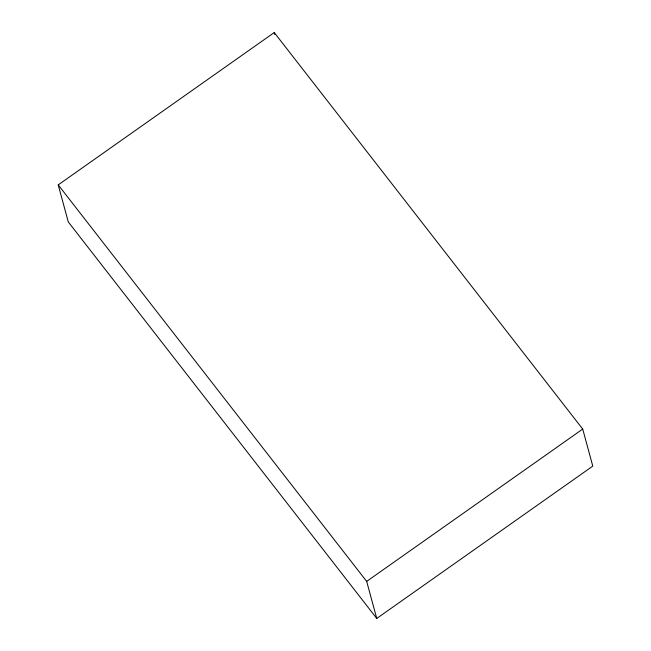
<?xml version="1.0" encoding="UTF-8"?>
<svg xmlns="http://www.w3.org/2000/svg" width="651" height="651" viewBox="0 0 651 651"><rect width="100%" height="100%" fill="white"/><g stroke="black" fill="none" stroke-linecap="round" stroke-linejoin="round"><path stroke-width="0.98" d="M58.216 184.884L274.25 32.55L582.718 429.066L592.784 466.116L376.75 618.45L68.282 221.934L58.216 184.884L366.684 581.4L376.75 618.45M366.684 581.4L582.718 429.066M274.25 32.55L274.787 34.503"/></g></svg>
